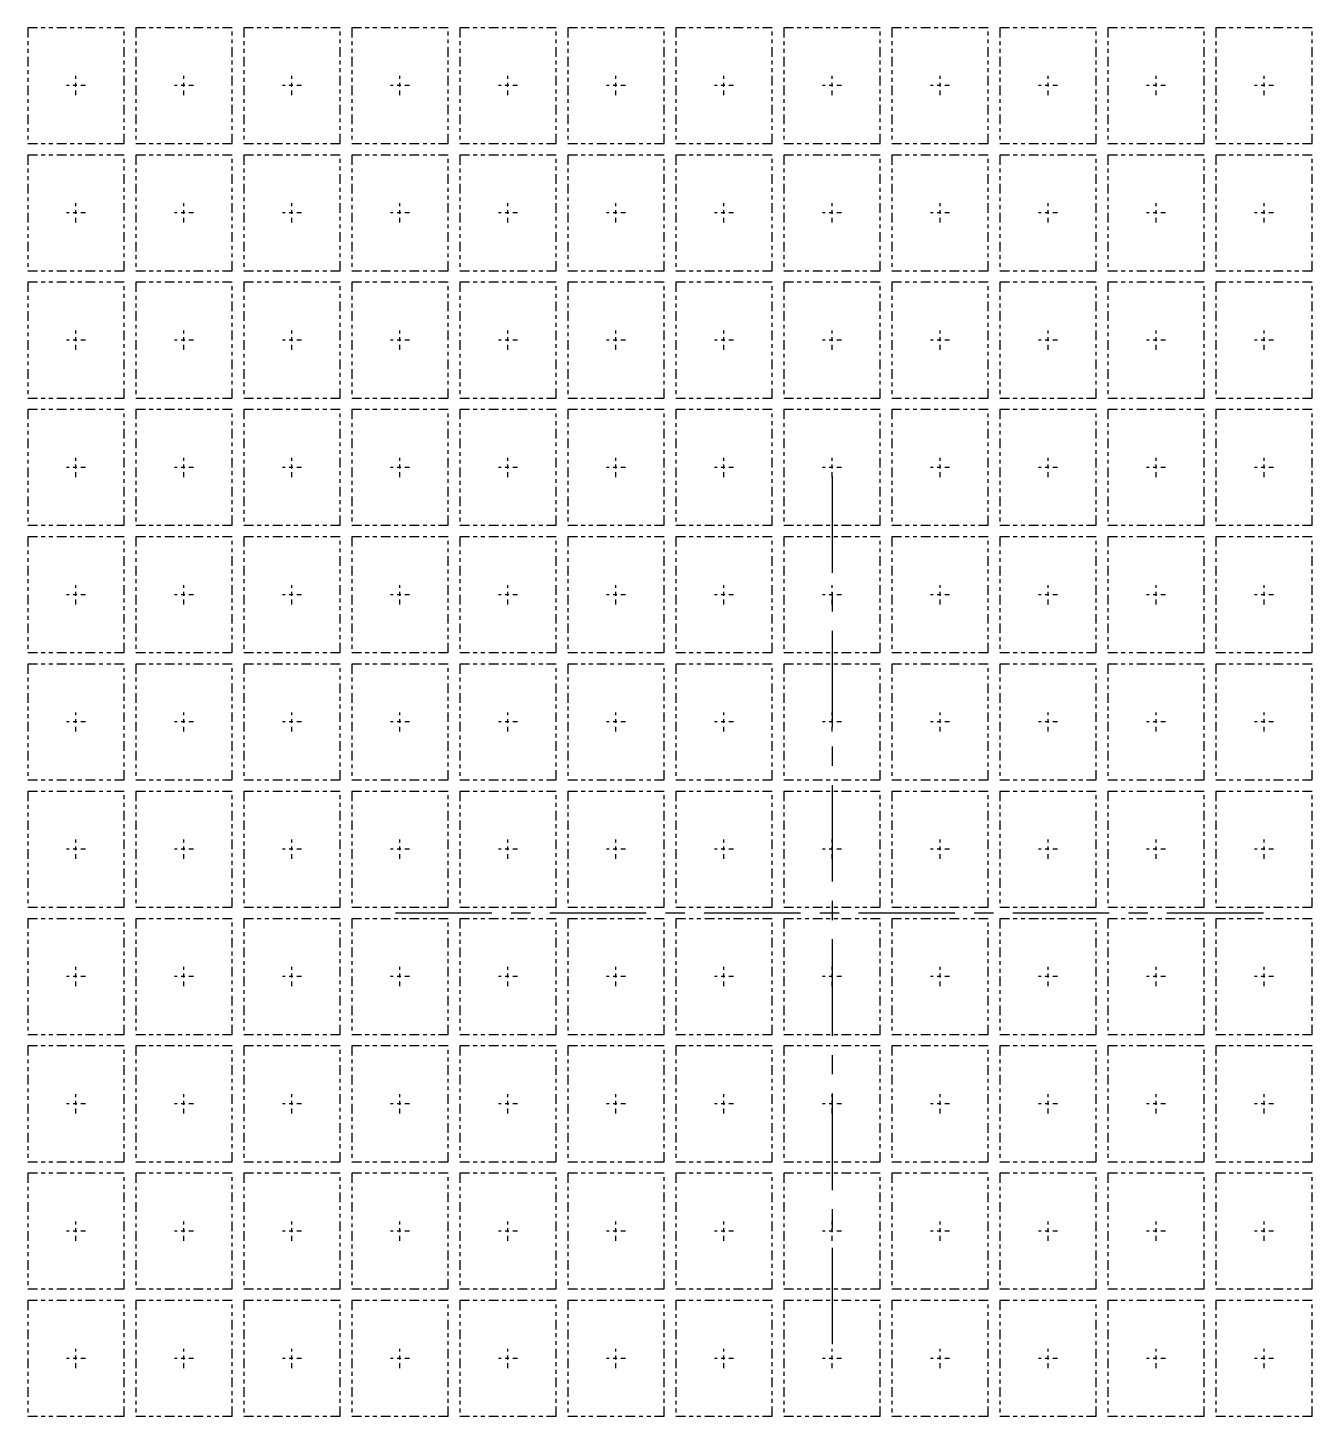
# Model space of a CAD drawing. Extents: x -336 to 28, y -457 to 7.
# Drawn here: x -284.64 to -251.34, y -313.28 to -277.28 of the extents above; entities that cross this region are included whole.
import ezdxf

# ---------------------------------------------------------------- set-up
doc = ezdxf.new("R2010")
doc.units = 0
doc.header["$MEASUREMENT"] = 0
doc.linetypes.add('CENTERX2', pattern=[4, 2.5, -0.5, 0.5, -0.5])
doc.linetypes.add('PHANTOM', pattern=[2.5, 1.25, -0.25, 0.25, -0.25, 0.25, -0.25])
doc.layers.add('1D', color=4, linetype='CONTINUOUS')

msp = doc.modelspace()

# ---------------------------------------------------------------- linework, layer by layer
at = {"layer": '1D', "linetype": 'CENTERX2'}
for p, q in [((-263.7862, -288.9109), (-263.7862, -311.5415)), ((-275.1014, -300.2262), (-252.4709, -300.2262))]:
    msp.add_line(p, q, dxfattribs=at)
at = {"layer": '1D', "color": 2, "linetype": 'PHANTOM', "ltscale": 0.2}
for points in [[(-282.1362, -277.2762), (-284.6362, -277.2762), (-284.6362, -280.2762), (-282.1362, -280.2762)], [(-279.3362, -277.2762), (-281.8362, -277.2762), (-281.8362, -280.2762), (-279.3362, -280.2762)], [(-276.5362, -277.2762), (-279.0362, -277.2762), (-279.0362, -280.2762), (-276.5362, -280.2762)], [(-273.7362, -277.2762), (-276.2362, -277.2762), (-276.2362, -280.2762), (-273.7362, -280.2762)], [(-270.9362, -277.2762), (-273.4362, -277.2762), (-273.4362, -280.2762), (-270.9362, -280.2762)], [(-268.1362, -277.2762), (-270.6362, -277.2762), (-270.6362, -280.2762), (-268.1362, -280.2762)], [(-265.3362, -277.2762), (-267.8362, -277.2762), (-267.8362, -280.2762), (-265.3362, -280.2762)], [(-262.5362, -277.2762), (-265.0362, -277.2762), (-265.0362, -280.2762), (-262.5362, -280.2762)], [(-259.7362, -277.2762), (-262.2362, -277.2762), (-262.2362, -280.2762), (-259.7362, -280.2762)], [(-256.9362, -277.2762), (-259.4362, -277.2762), (-259.4362, -280.2762), (-256.9362, -280.2762)], [(-254.1362, -277.2762), (-256.6362, -277.2762), (-256.6362, -280.2762), (-254.1362, -280.2762)], [(-251.3362, -277.2762), (-253.8362, -277.2762), (-253.8362, -280.2762), (-251.3362, -280.2762)], [(-282.1362, -280.5762), (-284.6362, -280.5762), (-284.6362, -283.5762), (-282.1362, -283.5762)], [(-279.3362, -280.5762), (-281.8362, -280.5762), (-281.8362, -283.5762), (-279.3362, -283.5762)], [(-276.5362, -280.5762), (-279.0362, -280.5762), (-279.0362, -283.5762), (-276.5362, -283.5762)], [(-273.7362, -280.5762), (-276.2362, -280.5762), (-276.2362, -283.5762), (-273.7362, -283.5762)], [(-270.9362, -280.5762), (-273.4362, -280.5762), (-273.4362, -283.5762), (-270.9362, -283.5762)], [(-268.1362, -280.5762), (-270.6362, -280.5762), (-270.6362, -283.5762), (-268.1362, -283.5762)], [(-265.3362, -280.5762), (-267.8362, -280.5762), (-267.8362, -283.5762), (-265.3362, -283.5762)], [(-262.5362, -280.5762), (-265.0362, -280.5762), (-265.0362, -283.5762), (-262.5362, -283.5762)], [(-259.7362, -280.5762), (-262.2362, -280.5762), (-262.2362, -283.5762), (-259.7362, -283.5762)], [(-256.9362, -280.5762), (-259.4362, -280.5762), (-259.4362, -283.5762), (-256.9362, -283.5762)], [(-254.1362, -280.5762), (-256.6362, -280.5762), (-256.6362, -283.5762), (-254.1362, -283.5762)], [(-251.3362, -280.5762), (-253.8362, -280.5762), (-253.8362, -283.5762), (-251.3362, -283.5762)], [(-282.1362, -283.8762), (-284.6362, -283.8762), (-284.6362, -286.8762), (-282.1362, -286.8762)], [(-279.3362, -283.8762), (-281.8362, -283.8762), (-281.8362, -286.8762), (-279.3362, -286.8762)], [(-276.5362, -283.8762), (-279.0362, -283.8762), (-279.0362, -286.8762), (-276.5362, -286.8762)], [(-273.7362, -283.8762), (-276.2362, -283.8762), (-276.2362, -286.8762), (-273.7362, -286.8762)], [(-270.9362, -283.8762), (-273.4362, -283.8762), (-273.4362, -286.8762), (-270.9362, -286.8762)], [(-268.1362, -283.8762), (-270.6362, -283.8762), (-270.6362, -286.8762), (-268.1362, -286.8762)], [(-265.3362, -283.8762), (-267.8362, -283.8762), (-267.8362, -286.8762), (-265.3362, -286.8762)], [(-262.5362, -283.8762), (-265.0362, -283.8762), (-265.0362, -286.8762), (-262.5362, -286.8762)], [(-259.7362, -283.8762), (-262.2362, -283.8762), (-262.2362, -286.8762), (-259.7362, -286.8762)], [(-256.9362, -283.8762), (-259.4362, -283.8762), (-259.4362, -286.8762), (-256.9362, -286.8762)], [(-254.1362, -283.8762), (-256.6362, -283.8762), (-256.6362, -286.8762), (-254.1362, -286.8762)], [(-251.3362, -283.8762), (-253.8362, -283.8762), (-253.8362, -286.8762), (-251.3362, -286.8762)], [(-282.1362, -287.1762), (-284.6362, -287.1762), (-284.6362, -290.1762), (-282.1362, -290.1762)], [(-279.3362, -287.1762), (-281.8362, -287.1762), (-281.8362, -290.1762), (-279.3362, -290.1762)], [(-276.5362, -287.1762), (-279.0362, -287.1762), (-279.0362, -290.1762), (-276.5362, -290.1762)], [(-273.7362, -287.1762), (-276.2362, -287.1762), (-276.2362, -290.1762), (-273.7362, -290.1762)], [(-270.9362, -287.1762), (-273.4362, -287.1762), (-273.4362, -290.1762), (-270.9362, -290.1762)], [(-268.1362, -287.1762), (-270.6362, -287.1762), (-270.6362, -290.1762), (-268.1362, -290.1762)], [(-265.3362, -287.1762), (-267.8362, -287.1762), (-267.8362, -290.1762), (-265.3362, -290.1762)], [(-262.5362, -287.1762), (-265.0362, -287.1762), (-265.0362, -290.1762), (-262.5362, -290.1762)], [(-259.7362, -287.1762), (-262.2362, -287.1762), (-262.2362, -290.1762), (-259.7362, -290.1762)], [(-256.9362, -287.1762), (-259.4362, -287.1762), (-259.4362, -290.1762), (-256.9362, -290.1762)], [(-254.1362, -287.1762), (-256.6362, -287.1762), (-256.6362, -290.1762), (-254.1362, -290.1762)], [(-251.3362, -287.1762), (-253.8362, -287.1762), (-253.8362, -290.1762), (-251.3362, -290.1762)], [(-282.1362, -290.4762), (-284.6362, -290.4762), (-284.6362, -293.4762), (-282.1362, -293.4762)], [(-279.3362, -290.4762), (-281.8362, -290.4762), (-281.8362, -293.4762), (-279.3362, -293.4762)], [(-276.5362, -290.4762), (-279.0362, -290.4762), (-279.0362, -293.4762), (-276.5362, -293.4762)], [(-273.7362, -290.4762), (-276.2362, -290.4762), (-276.2362, -293.4762), (-273.7362, -293.4762)], [(-270.9362, -290.4762), (-273.4362, -290.4762), (-273.4362, -293.4762), (-270.9362, -293.4762)], [(-268.1362, -290.4762), (-270.6362, -290.4762), (-270.6362, -293.4762), (-268.1362, -293.4762)], [(-265.3362, -290.4762), (-267.8362, -290.4762), (-267.8362, -293.4762), (-265.3362, -293.4762)], [(-262.5362, -290.4762), (-265.0362, -290.4762), (-265.0362, -293.4762), (-262.5362, -293.4762)], [(-259.7362, -290.4762), (-262.2362, -290.4762), (-262.2362, -293.4762), (-259.7362, -293.4762)], [(-256.9362, -290.4762), (-259.4362, -290.4762), (-259.4362, -293.4762), (-256.9362, -293.4762)], [(-254.1362, -290.4762), (-256.6362, -290.4762), (-256.6362, -293.4762), (-254.1362, -293.4762)], [(-251.3362, -290.4762), (-253.8362, -290.4762), (-253.8362, -293.4762), (-251.3362, -293.4762)], [(-282.1362, -293.7762), (-284.6362, -293.7762), (-284.6362, -296.7762), (-282.1362, -296.7762)], [(-279.3362, -293.7762), (-281.8362, -293.7762), (-281.8362, -296.7762), (-279.3362, -296.7762)], [(-276.5362, -293.7762), (-279.0362, -293.7762), (-279.0362, -296.7762), (-276.5362, -296.7762)], [(-273.7362, -293.7762), (-276.2362, -293.7762), (-276.2362, -296.7762), (-273.7362, -296.7762)], [(-270.9362, -293.7762), (-273.4362, -293.7762), (-273.4362, -296.7762), (-270.9362, -296.7762)], [(-268.1362, -293.7762), (-270.6362, -293.7762), (-270.6362, -296.7762), (-268.1362, -296.7762)], [(-265.3362, -293.7762), (-267.8362, -293.7762), (-267.8362, -296.7762), (-265.3362, -296.7762)], [(-262.5362, -293.7762), (-265.0362, -293.7762), (-265.0362, -296.7762), (-262.5362, -296.7762)], [(-259.7362, -293.7762), (-262.2362, -293.7762), (-262.2362, -296.7762), (-259.7362, -296.7762)], [(-256.9362, -293.7762), (-259.4362, -293.7762), (-259.4362, -296.7762), (-256.9362, -296.7762)], [(-254.1362, -293.7762), (-256.6362, -293.7762), (-256.6362, -296.7762), (-254.1362, -296.7762)], [(-251.3362, -293.7762), (-253.8362, -293.7762), (-253.8362, -296.7762), (-251.3362, -296.7762)], [(-282.1362, -297.0762), (-284.6362, -297.0762), (-284.6362, -300.0762), (-282.1362, -300.0762)], [(-279.3362, -297.0762), (-281.8362, -297.0762), (-281.8362, -300.0762), (-279.3362, -300.0762)], [(-276.5362, -297.0762), (-279.0362, -297.0762), (-279.0362, -300.0762), (-276.5362, -300.0762)], [(-273.7362, -297.0762), (-276.2362, -297.0762), (-276.2362, -300.0762), (-273.7362, -300.0762)], [(-270.9362, -297.0762), (-273.4362, -297.0762), (-273.4362, -300.0762), (-270.9362, -300.0762)], [(-268.1362, -297.0762), (-270.6362, -297.0762), (-270.6362, -300.0762), (-268.1362, -300.0762)], [(-265.3362, -297.0762), (-267.8362, -297.0762), (-267.8362, -300.0762), (-265.3362, -300.0762)], [(-262.5362, -297.0762), (-265.0362, -297.0762), (-265.0362, -300.0762), (-262.5362, -300.0762)], [(-259.7362, -297.0762), (-262.2362, -297.0762), (-262.2362, -300.0762), (-259.7362, -300.0762)], [(-256.9362, -297.0762), (-259.4362, -297.0762), (-259.4362, -300.0762), (-256.9362, -300.0762)], [(-254.1362, -297.0762), (-256.6362, -297.0762), (-256.6362, -300.0762), (-254.1362, -300.0762)], [(-251.3362, -297.0762), (-253.8362, -297.0762), (-253.8362, -300.0762), (-251.3362, -300.0762)], [(-282.1362, -300.3762), (-284.6362, -300.3762), (-284.6362, -303.3762), (-282.1362, -303.3762)], [(-279.3362, -300.3762), (-281.8362, -300.3762), (-281.8362, -303.3762), (-279.3362, -303.3762)], [(-276.5362, -300.3762), (-279.0362, -300.3762), (-279.0362, -303.3762), (-276.5362, -303.3762)], [(-273.7362, -300.3762), (-276.2362, -300.3762), (-276.2362, -303.3762), (-273.7362, -303.3762)], [(-270.9362, -300.3762), (-273.4362, -300.3762), (-273.4362, -303.3762), (-270.9362, -303.3762)], [(-268.1362, -300.3762), (-270.6362, -300.3762), (-270.6362, -303.3762), (-268.1362, -303.3762)], [(-265.3362, -300.3762), (-267.8362, -300.3762), (-267.8362, -303.3762), (-265.3362, -303.3762)], [(-262.5362, -300.3762), (-265.0362, -300.3762), (-265.0362, -303.3762), (-262.5362, -303.3762)], [(-259.7362, -300.3762), (-262.2362, -300.3762), (-262.2362, -303.3762), (-259.7362, -303.3762)], [(-256.9362, -300.3762), (-259.4362, -300.3762), (-259.4362, -303.3762), (-256.9362, -303.3762)], [(-254.1362, -300.3762), (-256.6362, -300.3762), (-256.6362, -303.3762), (-254.1362, -303.3762)], [(-251.3362, -300.3762), (-253.8362, -300.3762), (-253.8362, -303.3762), (-251.3362, -303.3762)], [(-282.1362, -303.6762), (-284.6362, -303.6762), (-284.6362, -306.6762), (-282.1362, -306.6762)], [(-279.3362, -303.6762), (-281.8362, -303.6762), (-281.8362, -306.6762), (-279.3362, -306.6762)], [(-276.5362, -303.6762), (-279.0362, -303.6762), (-279.0362, -306.6762), (-276.5362, -306.6762)], [(-273.7362, -303.6762), (-276.2362, -303.6762), (-276.2362, -306.6762), (-273.7362, -306.6762)], [(-270.9362, -303.6762), (-273.4362, -303.6762), (-273.4362, -306.6762), (-270.9362, -306.6762)], [(-268.1362, -303.6762), (-270.6362, -303.6762), (-270.6362, -306.6762), (-268.1362, -306.6762)], [(-265.3362, -303.6762), (-267.8362, -303.6762), (-267.8362, -306.6762), (-265.3362, -306.6762)], [(-262.5362, -303.6762), (-265.0362, -303.6762), (-265.0362, -306.6762), (-262.5362, -306.6762)], [(-259.7362, -303.6762), (-262.2362, -303.6762), (-262.2362, -306.6762), (-259.7362, -306.6762)], [(-256.9362, -303.6762), (-259.4362, -303.6762), (-259.4362, -306.6762), (-256.9362, -306.6762)], [(-254.1362, -303.6762), (-256.6362, -303.6762), (-256.6362, -306.6762), (-254.1362, -306.6762)], [(-251.3362, -303.6762), (-253.8362, -303.6762), (-253.8362, -306.6762), (-251.3362, -306.6762)], [(-282.1362, -306.9762), (-284.6362, -306.9762), (-284.6362, -309.9762), (-282.1362, -309.9762)], [(-279.3362, -306.9762), (-281.8362, -306.9762), (-281.8362, -309.9762), (-279.3362, -309.9762)], [(-276.5362, -306.9762), (-279.0362, -306.9762), (-279.0362, -309.9762), (-276.5362, -309.9762)], [(-273.7362, -306.9762), (-276.2362, -306.9762), (-276.2362, -309.9762), (-273.7362, -309.9762)], [(-270.9362, -306.9762), (-273.4362, -306.9762), (-273.4362, -309.9762), (-270.9362, -309.9762)], [(-268.1362, -306.9762), (-270.6362, -306.9762), (-270.6362, -309.9762), (-268.1362, -309.9762)], [(-265.3362, -306.9762), (-267.8362, -306.9762), (-267.8362, -309.9762), (-265.3362, -309.9762)], [(-262.5362, -306.9762), (-265.0362, -306.9762), (-265.0362, -309.9762), (-262.5362, -309.9762)], [(-259.7362, -306.9762), (-262.2362, -306.9762), (-262.2362, -309.9762), (-259.7362, -309.9762)], [(-256.9362, -306.9762), (-259.4362, -306.9762), (-259.4362, -309.9762), (-256.9362, -309.9762)], [(-254.1362, -306.9762), (-256.6362, -306.9762), (-256.6362, -309.9762), (-254.1362, -309.9762)], [(-251.3362, -306.9762), (-253.8362, -306.9762), (-253.8362, -309.9762), (-251.3362, -309.9762)], [(-282.1362, -310.2762), (-284.6362, -310.2762), (-284.6362, -313.2762), (-282.1362, -313.2762)], [(-279.3362, -310.2762), (-281.8362, -310.2762), (-281.8362, -313.2762), (-279.3362, -313.2762)], [(-276.5362, -310.2762), (-279.0362, -310.2762), (-279.0362, -313.2762), (-276.5362, -313.2762)], [(-273.7362, -310.2762), (-276.2362, -310.2762), (-276.2362, -313.2762), (-273.7362, -313.2762)], [(-270.9362, -310.2762), (-273.4362, -310.2762), (-273.4362, -313.2762), (-270.9362, -313.2762)], [(-268.1362, -310.2762), (-270.6362, -310.2762), (-270.6362, -313.2762), (-268.1362, -313.2762)], [(-265.3362, -310.2762), (-267.8362, -310.2762), (-267.8362, -313.2762), (-265.3362, -313.2762)], [(-262.5362, -310.2762), (-265.0362, -310.2762), (-265.0362, -313.2762), (-262.5362, -313.2762)], [(-259.7362, -310.2762), (-262.2362, -310.2762), (-262.2362, -313.2762), (-259.7362, -313.2762)], [(-256.9362, -310.2762), (-259.4362, -310.2762), (-259.4362, -313.2762), (-256.9362, -313.2762)], [(-254.1362, -310.2762), (-256.6362, -310.2762), (-256.6362, -313.2762), (-254.1362, -313.2762)], [(-251.3362, -310.2762), (-253.8362, -310.2762), (-253.8362, -313.2762), (-251.3362, -313.2762)]]:
    msp.add_lwpolyline(points, close=True, dxfattribs=at)
at = {"layer": '1D', "linetype": 'CENTERX2', "ltscale": 0.05}
for points in [[(-283.3862, -279.0262), (-283.3862, -278.5262)], [(-280.5862, -279.0262), (-280.5862, -278.5262)], [(-277.7862, -279.0262), (-277.7862, -278.5262)], [(-274.9862, -279.0262), (-274.9862, -278.5262)], [(-272.1862, -279.0262), (-272.1862, -278.5262)], [(-269.3862, -279.0262), (-269.3862, -278.5262)], [(-266.5862, -279.0262), (-266.5862, -278.5262)], [(-263.7862, -279.0262), (-263.7862, -278.5262)], [(-260.9862, -279.0262), (-260.9862, -278.5262)], [(-258.1862, -279.0262), (-258.1862, -278.5262)], [(-255.3862, -279.0262), (-255.3862, -278.5262)], [(-252.5862, -279.0262), (-252.5862, -278.5262)], [(-283.1362, -278.7762), (-283.6362, -278.7762)], [(-280.3362, -278.7762), (-280.8362, -278.7762)], [(-277.5362, -278.7762), (-278.0362, -278.7762)], [(-274.7362, -278.7762), (-275.2362, -278.7762)], [(-271.9362, -278.7762), (-272.4362, -278.7762)], [(-269.1362, -278.7762), (-269.6362, -278.7762)], [(-266.3362, -278.7762), (-266.8362, -278.7762)], [(-263.5362, -278.7762), (-264.0362, -278.7762)], [(-260.7362, -278.7762), (-261.2362, -278.7762)], [(-257.9362, -278.7762), (-258.4362, -278.7762)], [(-255.1362, -278.7762), (-255.6362, -278.7762)], [(-252.3362, -278.7762), (-252.8362, -278.7762)], [(-283.3862, -282.3262), (-283.3862, -281.8262)], [(-280.5862, -282.3262), (-280.5862, -281.8262)], [(-277.7862, -282.3262), (-277.7862, -281.8262)], [(-274.9862, -282.3262), (-274.9862, -281.8262)], [(-272.1862, -282.3262), (-272.1862, -281.8262)], [(-269.3862, -282.3262), (-269.3862, -281.8262)], [(-266.5862, -282.3262), (-266.5862, -281.8262)], [(-263.7862, -282.3262), (-263.7862, -281.8262)], [(-260.9862, -282.3262), (-260.9862, -281.8262)], [(-258.1862, -282.3262), (-258.1862, -281.8262)], [(-255.3862, -282.3262), (-255.3862, -281.8262)], [(-252.5862, -282.3262), (-252.5862, -281.8262)], [(-283.1362, -282.0762), (-283.6362, -282.0762)], [(-280.3362, -282.0762), (-280.8362, -282.0762)], [(-277.5362, -282.0762), (-278.0362, -282.0762)], [(-274.7362, -282.0762), (-275.2362, -282.0762)], [(-271.9362, -282.0762), (-272.4362, -282.0762)], [(-269.1362, -282.0762), (-269.6362, -282.0762)], [(-266.3362, -282.0762), (-266.8362, -282.0762)], [(-263.5362, -282.0762), (-264.0362, -282.0762)], [(-260.7362, -282.0762), (-261.2362, -282.0762)], [(-257.9362, -282.0762), (-258.4362, -282.0762)], [(-255.1362, -282.0762), (-255.6362, -282.0762)], [(-252.3362, -282.0762), (-252.8362, -282.0762)], [(-283.1362, -285.3762), (-283.6362, -285.3762)], [(-283.3862, -285.6262), (-283.3862, -285.1262)], [(-280.3362, -285.3762), (-280.8362, -285.3762)], [(-280.5862, -285.6262), (-280.5862, -285.1262)], [(-277.5362, -285.3762), (-278.0362, -285.3762)], [(-277.7862, -285.6262), (-277.7862, -285.1262)], [(-274.7362, -285.3762), (-275.2362, -285.3762)], [(-274.9862, -285.6262), (-274.9862, -285.1262)], [(-271.9362, -285.3762), (-272.4362, -285.3762)], [(-272.1862, -285.6262), (-272.1862, -285.1262)], [(-269.1362, -285.3762), (-269.6362, -285.3762)], [(-269.3862, -285.6262), (-269.3862, -285.1262)], [(-266.3362, -285.3762), (-266.8362, -285.3762)], [(-266.5862, -285.6262), (-266.5862, -285.1262)], [(-263.5362, -285.3762), (-264.0362, -285.3762)], [(-263.7862, -285.6262), (-263.7862, -285.1262)], [(-260.7362, -285.3762), (-261.2362, -285.3762)], [(-260.9862, -285.6262), (-260.9862, -285.1262)], [(-257.9362, -285.3762), (-258.4362, -285.3762)], [(-258.1862, -285.6262), (-258.1862, -285.1262)], [(-255.1362, -285.3762), (-255.6362, -285.3762)], [(-255.3862, -285.6262), (-255.3862, -285.1262)], [(-252.3362, -285.3762), (-252.8362, -285.3762)], [(-252.5862, -285.6262), (-252.5862, -285.1262)], [(-283.1362, -288.6762), (-283.6362, -288.6762)], [(-283.3862, -288.9262), (-283.3862, -288.4262)], [(-280.3362, -288.6762), (-280.8362, -288.6762)], [(-280.5862, -288.9262), (-280.5862, -288.4262)], [(-277.5362, -288.6762), (-278.0362, -288.6762)], [(-277.7862, -288.9262), (-277.7862, -288.4262)], [(-274.7362, -288.6762), (-275.2362, -288.6762)], [(-274.9862, -288.9262), (-274.9862, -288.4262)], [(-271.9362, -288.6762), (-272.4362, -288.6762)], [(-272.1862, -288.9262), (-272.1862, -288.4262)], [(-269.1362, -288.6762), (-269.6362, -288.6762)], [(-269.3862, -288.9262), (-269.3862, -288.4262)], [(-266.3362, -288.6762), (-266.8362, -288.6762)], [(-266.5862, -288.9262), (-266.5862, -288.4262)], [(-263.5362, -288.6762), (-264.0362, -288.6762)], [(-263.7862, -288.9262), (-263.7862, -288.4262)], [(-260.7362, -288.6762), (-261.2362, -288.6762)], [(-260.9862, -288.9262), (-260.9862, -288.4262)], [(-257.9362, -288.6762), (-258.4362, -288.6762)], [(-258.1862, -288.9262), (-258.1862, -288.4262)], [(-255.1362, -288.6762), (-255.6362, -288.6762)], [(-255.3862, -288.9262), (-255.3862, -288.4262)], [(-252.3362, -288.6762), (-252.8362, -288.6762)], [(-252.5862, -288.9262), (-252.5862, -288.4262)], [(-283.3862, -292.2262), (-283.3862, -291.7262)], [(-280.5862, -292.2262), (-280.5862, -291.7262)], [(-277.7862, -292.2262), (-277.7862, -291.7262)], [(-274.9862, -292.2262), (-274.9862, -291.7262)], [(-272.1862, -292.2262), (-272.1862, -291.7262)], [(-269.3862, -292.2262), (-269.3862, -291.7262)], [(-266.5862, -292.2262), (-266.5862, -291.7262)], [(-263.7862, -292.2262), (-263.7862, -291.7262)], [(-260.9862, -292.2262), (-260.9862, -291.7262)], [(-258.1862, -292.2262), (-258.1862, -291.7262)], [(-255.3862, -292.2262), (-255.3862, -291.7262)], [(-252.5862, -292.2262), (-252.5862, -291.7262)], [(-283.1362, -291.9762), (-283.6362, -291.9762)], [(-280.3362, -291.9762), (-280.8362, -291.9762)], [(-277.5362, -291.9762), (-278.0362, -291.9762)], [(-274.7362, -291.9762), (-275.2362, -291.9762)], [(-271.9362, -291.9762), (-272.4362, -291.9762)], [(-269.1362, -291.9762), (-269.6362, -291.9762)], [(-266.3362, -291.9762), (-266.8362, -291.9762)], [(-263.5362, -291.9762), (-264.0362, -291.9762)], [(-260.7362, -291.9762), (-261.2362, -291.9762)], [(-257.9362, -291.9762), (-258.4362, -291.9762)], [(-255.1362, -291.9762), (-255.6362, -291.9762)], [(-252.3362, -291.9762), (-252.8362, -291.9762)], [(-283.3862, -295.5262), (-283.3862, -295.0262)], [(-280.5862, -295.5262), (-280.5862, -295.0262)], [(-277.7862, -295.5262), (-277.7862, -295.0262)], [(-274.9862, -295.5262), (-274.9862, -295.0262)], [(-272.1862, -295.5262), (-272.1862, -295.0262)], [(-269.3862, -295.5262), (-269.3862, -295.0262)], [(-266.5862, -295.5262), (-266.5862, -295.0262)], [(-263.7862, -295.5262), (-263.7862, -295.0262)], [(-260.9862, -295.5262), (-260.9862, -295.0262)], [(-258.1862, -295.5262), (-258.1862, -295.0262)], [(-255.3862, -295.5262), (-255.3862, -295.0262)], [(-252.5862, -295.5262), (-252.5862, -295.0262)], [(-283.1362, -295.2762), (-283.6362, -295.2762)], [(-280.3362, -295.2762), (-280.8362, -295.2762)], [(-277.5362, -295.2762), (-278.0362, -295.2762)], [(-274.7362, -295.2762), (-275.2362, -295.2762)], [(-271.9362, -295.2762), (-272.4362, -295.2762)], [(-269.1362, -295.2762), (-269.6362, -295.2762)], [(-266.3362, -295.2762), (-266.8362, -295.2762)], [(-263.5362, -295.2762), (-264.0362, -295.2762)], [(-260.7362, -295.2762), (-261.2362, -295.2762)], [(-257.9362, -295.2762), (-258.4362, -295.2762)], [(-255.1362, -295.2762), (-255.6362, -295.2762)], [(-252.3362, -295.2762), (-252.8362, -295.2762)], [(-283.3862, -298.8262), (-283.3862, -298.3262)], [(-280.5862, -298.8262), (-280.5862, -298.3262)], [(-277.7862, -298.8262), (-277.7862, -298.3262)], [(-274.9862, -298.8262), (-274.9862, -298.3262)], [(-272.1862, -298.8262), (-272.1862, -298.3262)], [(-269.3862, -298.8262), (-269.3862, -298.3262)], [(-266.5862, -298.8262), (-266.5862, -298.3262)], [(-263.7862, -298.8262), (-263.7862, -298.3262)], [(-260.9862, -298.8262), (-260.9862, -298.3262)], [(-258.1862, -298.8262), (-258.1862, -298.3262)], [(-255.3862, -298.8262), (-255.3862, -298.3262)], [(-252.5862, -298.8262), (-252.5862, -298.3262)], [(-283.1362, -298.5762), (-283.6362, -298.5762)], [(-280.3362, -298.5762), (-280.8362, -298.5762)], [(-277.5362, -298.5762), (-278.0362, -298.5762)], [(-274.7362, -298.5762), (-275.2362, -298.5762)], [(-271.9362, -298.5762), (-272.4362, -298.5762)], [(-269.1362, -298.5762), (-269.6362, -298.5762)], [(-266.3362, -298.5762), (-266.8362, -298.5762)], [(-263.5362, -298.5762), (-264.0362, -298.5762)], [(-260.7362, -298.5762), (-261.2362, -298.5762)], [(-257.9362, -298.5762), (-258.4362, -298.5762)], [(-255.1362, -298.5762), (-255.6362, -298.5762)], [(-252.3362, -298.5762), (-252.8362, -298.5762)], [(-283.3862, -302.1262), (-283.3862, -301.6262)], [(-280.5862, -302.1262), (-280.5862, -301.6262)], [(-277.7862, -302.1262), (-277.7862, -301.6262)], [(-274.9862, -302.1262), (-274.9862, -301.6262)], [(-272.1862, -302.1262), (-272.1862, -301.6262)], [(-269.3862, -302.1262), (-269.3862, -301.6262)], [(-266.5862, -302.1262), (-266.5862, -301.6262)], [(-263.7862, -302.1262), (-263.7862, -301.6262)], [(-260.9862, -302.1262), (-260.9862, -301.6262)], [(-258.1862, -302.1262), (-258.1862, -301.6262)], [(-255.3862, -302.1262), (-255.3862, -301.6262)], [(-252.5862, -302.1262), (-252.5862, -301.6262)], [(-283.1362, -301.8762), (-283.6362, -301.8762)], [(-280.3362, -301.8762), (-280.8362, -301.8762)], [(-277.5362, -301.8762), (-278.0362, -301.8762)], [(-274.7362, -301.8762), (-275.2362, -301.8762)], [(-271.9362, -301.8762), (-272.4362, -301.8762)], [(-269.1362, -301.8762), (-269.6362, -301.8762)], [(-266.3362, -301.8762), (-266.8362, -301.8762)], [(-263.5362, -301.8762), (-264.0362, -301.8762)], [(-260.7362, -301.8762), (-261.2362, -301.8762)], [(-257.9362, -301.8762), (-258.4362, -301.8762)], [(-255.1362, -301.8762), (-255.6362, -301.8762)], [(-252.3362, -301.8762), (-252.8362, -301.8762)], [(-283.1362, -305.1762), (-283.6362, -305.1762)], [(-283.3862, -305.4262), (-283.3862, -304.9262)], [(-280.3362, -305.1762), (-280.8362, -305.1762)], [(-280.5862, -305.4262), (-280.5862, -304.9262)], [(-277.5362, -305.1762), (-278.0362, -305.1762)], [(-277.7862, -305.4262), (-277.7862, -304.9262)], [(-274.7362, -305.1762), (-275.2362, -305.1762)], [(-274.9862, -305.4262), (-274.9862, -304.9262)], [(-271.9362, -305.1762), (-272.4362, -305.1762)], [(-272.1862, -305.4262), (-272.1862, -304.9262)], [(-269.1362, -305.1762), (-269.6362, -305.1762)], [(-269.3862, -305.4262), (-269.3862, -304.9262)], [(-266.3362, -305.1762), (-266.8362, -305.1762)], [(-266.5862, -305.4262), (-266.5862, -304.9262)], [(-263.5362, -305.1762), (-264.0362, -305.1762)], [(-263.7862, -305.4262), (-263.7862, -304.9262)], [(-260.7362, -305.1762), (-261.2362, -305.1762)], [(-260.9862, -305.4262), (-260.9862, -304.9262)], [(-257.9362, -305.1762), (-258.4362, -305.1762)], [(-258.1862, -305.4262), (-258.1862, -304.9262)], [(-255.1362, -305.1762), (-255.6362, -305.1762)], [(-255.3862, -305.4262), (-255.3862, -304.9262)], [(-252.3362, -305.1762), (-252.8362, -305.1762)], [(-252.5862, -305.4262), (-252.5862, -304.9262)], [(-283.1362, -308.4762), (-283.6362, -308.4762)], [(-283.3862, -308.7262), (-283.3862, -308.2262)], [(-280.3362, -308.4762), (-280.8362, -308.4762)], [(-280.5862, -308.7262), (-280.5862, -308.2262)], [(-277.5362, -308.4762), (-278.0362, -308.4762)], [(-277.7862, -308.7262), (-277.7862, -308.2262)], [(-274.7362, -308.4762), (-275.2362, -308.4762)], [(-274.9862, -308.7262), (-274.9862, -308.2262)], [(-271.9362, -308.4762), (-272.4362, -308.4762)], [(-272.1862, -308.7262), (-272.1862, -308.2262)], [(-269.1362, -308.4762), (-269.6362, -308.4762)], [(-269.3862, -308.7262), (-269.3862, -308.2262)], [(-266.3362, -308.4762), (-266.8362, -308.4762)], [(-266.5862, -308.7262), (-266.5862, -308.2262)], [(-263.5362, -308.4762), (-264.0362, -308.4762)], [(-263.7862, -308.7262), (-263.7862, -308.2262)], [(-260.7362, -308.4762), (-261.2362, -308.4762)], [(-260.9862, -308.7262), (-260.9862, -308.2262)], [(-257.9362, -308.4762), (-258.4362, -308.4762)], [(-258.1862, -308.7262), (-258.1862, -308.2262)], [(-255.1362, -308.4762), (-255.6362, -308.4762)], [(-255.3862, -308.7262), (-255.3862, -308.2262)], [(-252.3362, -308.4762), (-252.8362, -308.4762)], [(-252.5862, -308.7262), (-252.5862, -308.2262)], [(-283.3862, -312.0262), (-283.3862, -311.5262)], [(-280.5862, -312.0262), (-280.5862, -311.5262)], [(-277.7862, -312.0262), (-277.7862, -311.5262)], [(-274.9862, -312.0262), (-274.9862, -311.5262)], [(-272.1862, -312.0262), (-272.1862, -311.5262)], [(-269.3862, -312.0262), (-269.3862, -311.5262)], [(-266.5862, -312.0262), (-266.5862, -311.5262)], [(-263.7862, -312.0262), (-263.7862, -311.5262)], [(-260.9862, -312.0262), (-260.9862, -311.5262)], [(-258.1862, -312.0262), (-258.1862, -311.5262)], [(-255.3862, -312.0262), (-255.3862, -311.5262)], [(-252.5862, -312.0262), (-252.5862, -311.5262)], [(-283.1362, -311.7762), (-283.6362, -311.7762)], [(-280.3362, -311.7762), (-280.8362, -311.7762)], [(-277.5362, -311.7762), (-278.0362, -311.7762)], [(-274.7362, -311.7762), (-275.2362, -311.7762)], [(-271.9362, -311.7762), (-272.4362, -311.7762)], [(-269.1362, -311.7762), (-269.6362, -311.7762)], [(-266.3362, -311.7762), (-266.8362, -311.7762)], [(-263.5362, -311.7762), (-264.0362, -311.7762)], [(-260.7362, -311.7762), (-261.2362, -311.7762)], [(-257.9362, -311.7762), (-258.4362, -311.7762)], [(-255.1362, -311.7762), (-255.6362, -311.7762)], [(-252.3362, -311.7762), (-252.8362, -311.7762)]]:
    msp.add_lwpolyline(points, dxfattribs=at)

doc.saveas('drawing.dxf')
